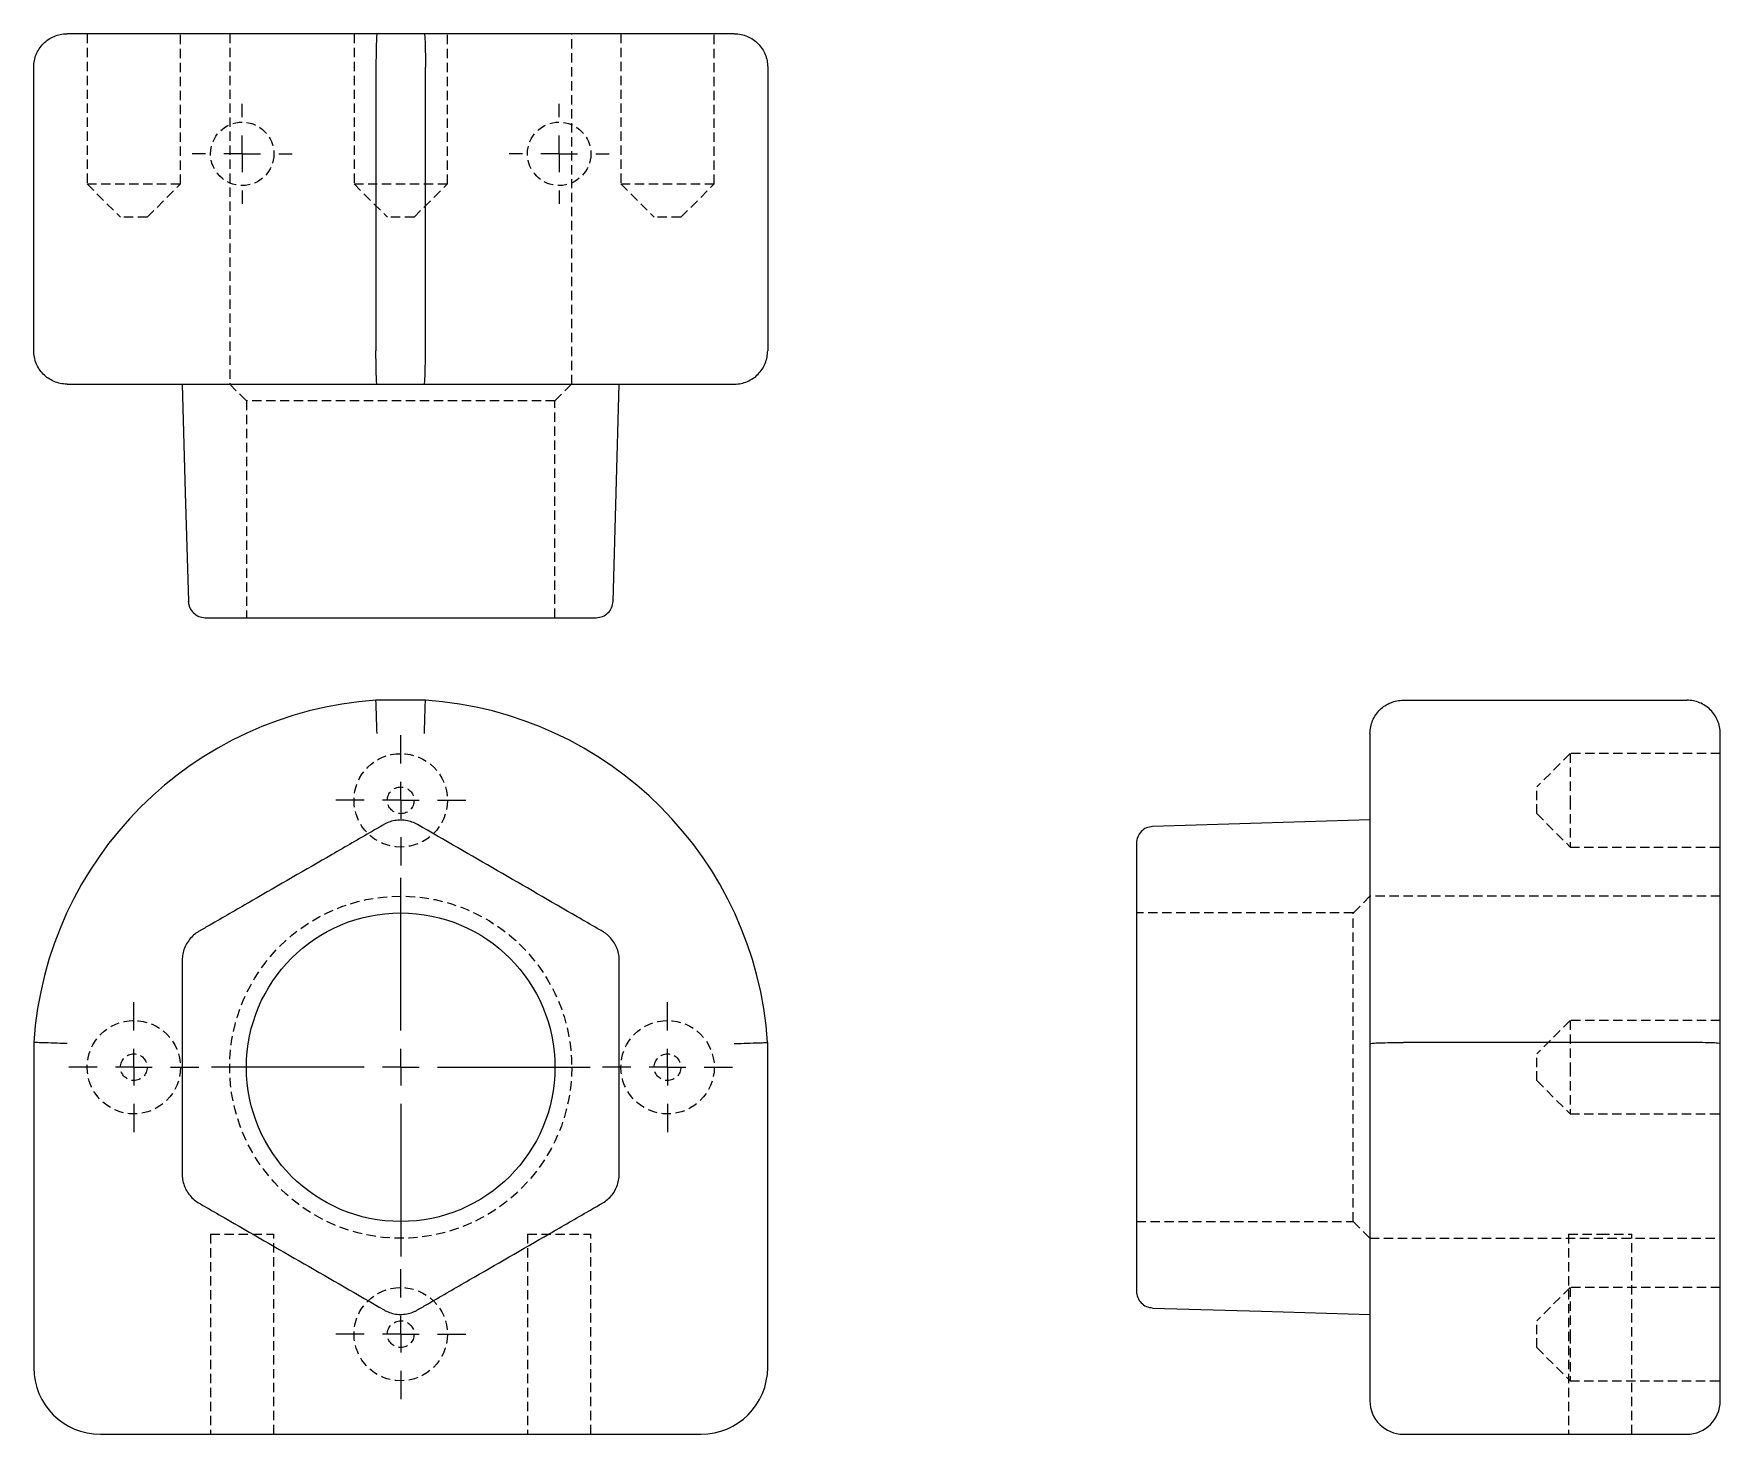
# Model space of a CAD drawing. Header units: millimetres. Extents: x 33 to 263, y 7 to 198.
import ezdxf

# ---------------------------------------------------------------- set-up
doc = ezdxf.new("R2010")
doc.units = ezdxf.units.MM
doc.linetypes.add('HIDDEN', pattern=[1.905, 1.27, -0.635])
doc.layers.add('10', color=7, linetype='Continuous')

# ---------------------------------------------------------------- blocks, each defined once
blk = doc.blocks.new('SW_CENTERMARKSYMBOL_0')
at = {"layer": '10', "color": 0}
for p, q in [((0, 5), (0, 25.8)), ((0, 0), (0, 2.5)), ((-5, 0), (-25.8, 0)), ((0, 0), (-2.5, 0)), ((0, 0), (0, -2.5)), ((0, 0), (2.5, 0)), ((5, 0), (25.8, 0)), ((0, -5), (0, -25.8))]:
    blk.add_line(p, q, dxfattribs=at)
blk = doc.blocks.new('SW_CENTERMARKSYMBOL_1')
at = {"layer": '10', "color": 0}
for p, q in [((0, 5), (0, 8.86)), ((0, 0), (0, 2.5)), ((-5, 0), (-8.86, 0)), ((0, 0), (-2.5, 0)), ((0, 0), (0, -2.5)), ((0, 0), (2.5, 0)), ((5, 0), (8.86, 0)), ((0, -5), (0, -8.86))]:
    blk.add_line(p, q, dxfattribs=at)
blk = doc.blocks.new('SW_CENTERMARKSYMBOL_2')
at = {"layer": '10', "color": 0}
for p, q in [((0, 5), (0, 8.86)), ((0, 0), (0, 2.5)), ((-5, 0), (-8.86, 0)), ((0, 0), (-2.5, 0)), ((0, 0), (0, -2.5)), ((0, 0), (2.5, 0)), ((5, 0), (8.86, 0)), ((0, -5), (0, -8.86))]:
    blk.add_line(p, q, dxfattribs=at)
blk = doc.blocks.new('SW_CENTERMARKSYMBOL_3')
at = {"layer": '10', "color": 0}
for p, q in [((0, 5), (0, 8.86)), ((0, 0), (0, 2.5)), ((-5, 0), (-8.86, 0)), ((0, 0), (-2.5, 0)), ((0, 0), (0, -2.5)), ((0, 0), (2.5, 0)), ((5, 0), (8.86, 0)), ((0, -5), (0, -8.86))]:
    blk.add_line(p, q, dxfattribs=at)
blk = doc.blocks.new('SW_CENTERMARKSYMBOL_4')
at = {"layer": '10', "color": 0}
for p, q in [((0, 5), (0, 8.86)), ((0, 0), (0, 2.5)), ((-5, 0), (-8.86, 0)), ((0, 0), (-2.5, 0)), ((0, 0), (0, -2.5)), ((0, 0), (2.5, 0)), ((5, 0), (8.86, 0)), ((0, -5), (0, -8.86))]:
    blk.add_line(p, q, dxfattribs=at)
blk = doc.blocks.new('SW_CENTERMARKSYMBOL_5')
at = {"layer": '10', "color": 0}
for p, q in [((0, 5), (0, 6.82)), ((0, 0), (0, 2.5)), ((-5, 0), (-6.82, 0)), ((0, 0), (-2.5, 0)), ((0, 0), (0, -2.5)), ((0, 0), (2.5, 0)), ((5, 0), (6.82, 0)), ((0, -5), (0, -6.82))]:
    blk.add_line(p, q, dxfattribs=at)
blk = doc.blocks.new('SW_CENTERMARKSYMBOL_6')
at = {"layer": '10', "color": 0}
for p, q in [((0, 5), (0, 6.82)), ((0, 0), (0, 2.5)), ((-5, 0), (-6.82, 0)), ((0, 0), (-2.5, 0)), ((0, 0), (0, -2.5)), ((0, 0), (2.5, 0)), ((5, 0), (6.82, 0)), ((0, -5), (0, -6.82))]:
    blk.add_line(p, q, dxfattribs=at)

msp = doc.modelspace()

# ---------------------------------------------------------------- linework, layer by layer
at = {"color": 7, "linetype": 'Continuous', "lineweight": 25}
for p, q in [((79.78, 197.79), (37.55, 197.79)), ((86.22, 197.79), (79.78, 197.79)), ((128.45, 197.79), (86.22, 197.79)), ((33, 154.61), (33, 193.24)), ((79.63, 193.24), (79.63, 154.61)), ((86.37, 154.61), (86.37, 193.24)), ((133, 193.24), (133, 154.61)), ((37.55, 150.06), (79.78, 150.06)), ((79.78, 150.06), (86.22, 150.06)), ((86.22, 150.06), (128.45, 150.06)), ((54.19, 119.94), (54.07, 120.45)), ((54.07, 120.45), (54.07, 120.45)), ((86.37, 107), (79.63, 107)), ((219.61, 107), (258.24, 107)), ((215.06, 102.45), (215.06, 60.22)), ((262.79, 60.22), (262.79, 102.45)), ((183.24, 87.52), (183.24, 26.48)), ((33, 60.37), (33, 16.09)), ((133, 16.09), (133, 60.37)), ((215.06, 60.22), (215.06, 16.09)), ((258.24, 60.37), (219.61, 60.37)), ((262.79, 16.09), (262.79, 60.22)), ((215.06, 16.09), (215.06, 11.55)), ((262.79, 11.55), (262.79, 16.09)), ((42.09, 7), (123.91, 7)), ((219.61, 7), (258.24, 7))]:
    msp.add_line(p, q, dxfattribs=at)
at = {"color": 7, "linetype": 'HIDDEN', "lineweight": 18}
for p, q in [((40.27, 197.79), (40.27, 177.33)), ((53, 177.33), (53, 197.79)), ((59.7, 197.79), (59.7, 150.06)), ((76.64, 197.79), (76.64, 177.33)), ((89.36, 177.33), (89.36, 197.79)), ((106.3, 150.06), (106.3, 197.79)), ((113, 197.79), (113, 177.33)), ((125.73, 177.33), (125.73, 197.79)), ((40.27, 177.33), (53, 177.33)), ((40.27, 177.33), (44.82, 172.79)), ((48.45, 172.79), (53, 177.33)), ((76.64, 177.33), (89.36, 177.33)), ((76.64, 177.33), (81.18, 172.79)), ((84.82, 172.79), (89.36, 177.33)), ((113, 177.33), (125.73, 177.33)), ((113, 177.33), (117.55, 172.79)), ((121.18, 172.79), (125.73, 177.33)), ((48.45, 172.79), (44.82, 172.79)), ((84.82, 172.79), (81.18, 172.79)), ((121.18, 172.79), (117.55, 172.79)), ((59.7, 150.06), (61.98, 147.79)), ((104.02, 147.79), (106.3, 150.06)), ((104.02, 147.79), (61.98, 147.79)), ((61.98, 147.79), (61.98, 118.24)), ((104.02, 118.24), (104.02, 147.79)), ((242.33, 99.73), (237.79, 95.18)), ((242.33, 99.73), (242.33, 93.36)), ((262.79, 99.73), (242.33, 99.73)), ((237.79, 93.36), (237.79, 95.18)), ((237.79, 91.55), (237.79, 93.36)), ((242.33, 93.36), (242.33, 87)), ((237.79, 91.55), (242.33, 87)), ((242.33, 87), (262.79, 87)), ((215.06, 80.3), (212.79, 78.02)), ((262.79, 80.3), (215.06, 80.3)), ((212.79, 78.02), (183.24, 78.02)), ((212.79, 35.98), (212.79, 78.02)), ((242.33, 63.36), (237.79, 58.82)), ((242.33, 63.36), (242.33, 57)), ((262.79, 63.36), (242.33, 63.36)), ((237.79, 57), (237.79, 58.82)), ((237.79, 55.18), (237.79, 57)), ((237.79, 55.18), (242.33, 50.64)), ((242.33, 57), (242.33, 50.64)), ((242.33, 50.64), (262.79, 50.64)), ((183.24, 35.98), (212.79, 35.98)), ((212.79, 35.98), (215.06, 33.7)), ((57.09, 34.27), (65.73, 34.27)), ((57.09, 34.27), (57.09, 7)), ((65.73, 7), (65.73, 34.27)), ((100.27, 34.27), (108.91, 34.27)), ((100.27, 34.27), (100.27, 7)), ((108.91, 7), (108.91, 34.27)), ((215.06, 33.7), (262.79, 33.7)), ((242.11, 34.27), (246.43, 34.27)), ((242.11, 34.27), (242.11, 7)), ((246.43, 34.27), (250.74, 34.27)), ((250.74, 7), (250.74, 34.27)), ((242.33, 27), (237.79, 22.45)), ((242.33, 27), (242.33, 20.64)), ((262.79, 27), (242.33, 27)), ((237.79, 20.64), (237.79, 22.45)), ((237.79, 18.82), (237.79, 20.64)), ((237.79, 18.82), (242.33, 14.27)), ((242.33, 20.64), (242.33, 14.27)), ((242.33, 14.27), (262.79, 14.27))]:
    msp.add_line(p, q, dxfattribs=at)
at = {"color": 7, "linetype": 'Continuous', "lineweight": 25, "flags": 128}
for points in [[(53.23, 150.06), (53.65, 135.26), (54.07, 120.48)], [(111.93, 120.45), (112.35, 135.26), (112.77, 150.06)], [(56.35, 118.24), (56.35, 118.24)], [(109.65, 118.24), (109.65, 118.24)], [(215.06, 90.68), (200.26, 90.24), (185.45, 89.8)], [(185.45, 24.2), (200.26, 23.76), (215.06, 23.32)]]:
    msp.add_lwpolyline(points, dxfattribs=at)
at = {"color": 7, "linetype": 'HIDDEN', "lineweight": 18, "flags": 128}
for points in [[(56.35, 118.24), (56.35, 118.24)], [(109.65, 118.24), (109.65, 118.24)]]:
    msp.add_lwpolyline(points, dxfattribs=at)
at = {"color": 7, "linetype": 'HIDDEN', "lineweight": 18}
for centre, radius in [((61.41, 181.43), 4.32), ((104.59, 181.43), 4.32), ((83, 93.36), 6.36), ((83, 93.36), 1.82), ((83, 57), 23.3), ((46.64, 57), 6.36), ((119.36, 57), 6.36), ((46.64, 57), 1.82), ((119.36, 57), 1.82), ((83, 20.64), 6.36), ((83, 20.64), 1.82)]:
    msp.add_circle(centre, radius, dxfattribs=at)
at = {"color": 7, "linetype": 'Continuous', "lineweight": 25}
msp.add_circle((83, 57), 21.02, dxfattribs=at)
for centre, radius, start, end in [((83, 57), 50.11, 93.8592, 176.1408), ((83, 57), 50.11, 3.8592, 86.1408), ((42.09, 16.09), 9.09, 180, 270), ((123.91, 16.09), 9.09, 270, 0), ((219.61, 11.55), 4.55, 180, 270), ((258.24, 11.55), 4.55, 270, 0)]:
    msp.add_arc(centre, radius, start, end, dxfattribs=at)
for points, knots in [([(33, 193.24), (33, 193.84), (33.12, 194.42), (33.56, 195.52), (33.89, 196.01), (34.72, 196.86), (35.22, 197.19), (36.32, 197.66), (36.91, 197.79), (37.53, 197.79), (37.54, 197.79), (37.55, 197.79)], [-0.1569945, -0.1569945, -0.1569945, -0.1569945, -0.1179498, -0.1179498, -0.0788936, -0.0788936, -0.0398143, -0.0398143, 0, 0, 0.0006317, 0.0006317, 0.0006317, 0.0006317]), ([(79.78, 197.79), (79.78, 197.79), (79.78, 197.79), (79.76, 197.79), (79.74, 197.66), (79.7, 197.19), (79.69, 196.86), (79.66, 196.01), (79.65, 195.52), (79.63, 194.42), (79.63, 193.84), (79.63, 193.24)], [-0.157622, -0.157622, -0.157622, -0.157622, -0.1569904, -0.1569904, -0.1171771, -0.1171771, -0.0780988, -0.0780988, -0.0390437, -0.0390437, 0, 0, 0, 0]), ([(86.22, 197.79), (86.22, 197.79), (86.22, 197.79), (86.24, 197.79), (86.26, 197.66), (86.3, 197.19), (86.31, 196.86), (86.34, 196.01), (86.35, 195.52), (86.37, 194.42), (86.37, 193.84), (86.37, 193.24)], [-0.0006317, -0.0006317, -0.0006317, -0.0006317, 0, 0, 0.0398143, 0.0398143, 0.0788936, 0.0788936, 0.1179498, 0.1179498, 0.1569945, 0.1569945, 0.1569945, 0.1569945]), ([(128.45, 197.79), (128.46, 197.79), (128.47, 197.79), (129.09, 197.79), (129.68, 197.66), (130.78, 197.19), (131.28, 196.86), (132.11, 196.01), (132.44, 195.52), (132.88, 194.42), (133, 193.84), (133, 193.24)], [-0.157622, -0.157622, -0.157622, -0.157622, -0.1569904, -0.1569904, -0.1171771, -0.1171771, -0.0780988, -0.0780988, -0.0390437, -0.0390437, 0, 0, 0, 0]), ([(37.55, 150.06), (37.54, 150.06), (37.53, 150.06), (36.91, 150.07), (36.32, 150.19), (35.22, 150.66), (34.72, 150.99), (33.89, 151.84), (33.56, 152.34), (33.12, 153.43), (33, 154.02), (33, 154.61)], [-0.157622, -0.157622, -0.157622, -0.157622, -0.1569904, -0.1569904, -0.1171771, -0.1171771, -0.0780988, -0.0780988, -0.0390437, -0.0390437, 0, 0, 0, 0]), ([(79.78, 150.06), (79.78, 150.06), (79.78, 150.06), (79.76, 150.07), (79.74, 150.19), (79.7, 150.66), (79.69, 150.99), (79.66, 151.84), (79.65, 152.34), (79.63, 153.43), (79.63, 154.02), (79.63, 154.61)], [-0.0006317, -0.0006317, -0.0006317, -0.0006317, 0, 0, 0.0398143, 0.0398143, 0.0788936, 0.0788936, 0.1179498, 0.1179498, 0.1569945, 0.1569945, 0.1569945, 0.1569945]), ([(86.22, 150.06), (86.22, 150.06), (86.22, 150.06), (86.24, 150.07), (86.26, 150.19), (86.3, 150.66), (86.31, 150.99), (86.34, 151.84), (86.35, 152.34), (86.37, 153.43), (86.37, 154.02), (86.37, 154.61)], [-0.157622, -0.157622, -0.157622, -0.157622, -0.1569904, -0.1569904, -0.1171771, -0.1171771, -0.0780988, -0.0780988, -0.0390437, -0.0390437, 0, 0, 0, 0]), ([(128.45, 150.06), (128.46, 150.06), (128.47, 150.06), (129.09, 150.07), (129.68, 150.19), (130.78, 150.66), (131.28, 150.99), (132.11, 151.84), (132.44, 152.34), (132.88, 153.43), (133, 154.02), (133, 154.61)], [-0.0006317, -0.0006317, -0.0006317, -0.0006317, 0, 0, 0.0398143, 0.0398143, 0.0788936, 0.0788936, 0.1179498, 0.1179498, 0.1569945, 0.1569945, 0.1569945, 0.1569945]), ([(54.07, 120.45), (54.12, 120.16), (54.2, 119.58), (54.73, 118.85), (55.47, 118.35), (56.05, 118.28), (56.35, 118.24)], [0, 0, 0, 0, 0.249059, 0.498426, 0.748723, 1, 1, 1, 1]), ([(109.65, 118.24), (109.95, 118.28), (110.53, 118.35), (111.27, 118.85), (111.8, 119.58), (111.88, 120.16), (111.93, 120.45)], [0, 0, 0, 0, 0.251196, 0.501417, 0.750816, 1, 1, 1, 1]), ([(56.35, 118.24), (56.35, 118.24), (56.34, 118.24), (56.35, 118.24), (56.39, 118.24), (56.48, 118.24), (56.64, 118.24), (56.8, 118.24), (56.99, 118.24), (57.13, 118.24), (57.2, 118.24), (57.84, 118.24), (59.55, 118.24), (61.26, 118.24), (64.67, 118.24), (66.95, 118.24), (71.5, 118.24), (74.91, 118.24), (78.9, 118.24), (80.89, 118.24), (81.75, 118.24), (82.1, 118.24), (82.18, 118.24), (82.32, 118.24), (82.55, 118.24), (82.8, 118.24), (83.13, 118.24), (83.29, 118.24), (83.53, 118.24), (83.61, 118.24), (83.76, 118.24), (83.83, 118.24), (84.19, 118.24), (85.04, 118.24), (87.03, 118.24), (91.02, 118.24), (94.43, 118.24), (98.98, 118.24), (101.26, 118.24), (104.68, 118.24), (105.82, 118.24), (107.52, 118.24), (108.09, 118.24), (108.73, 118.24), (108.81, 118.24), (108.95, 118.24), (109.02, 118.24), (109.21, 118.24), (109.31, 118.24), (109.49, 118.24), (109.59, 118.24), (109.64, 118.24), (109.65, 118.24), (109.65, 118.24), (109.65, 118.24)], [0, 0, 0, 0, 0.003906, 0.003906, 0.007812, 0.015625, 0.015625, 0.023438, 0.027344, 0.027344, 0.03125, 0.03125, 0.0625, 0.125, 0.125, 0.25, 0.25, 0.375, 0.4375, 0.46875, 0.484375, 0.484375, 0.488281, 0.488281, 0.492188, 0.5, 0.5, 0.507812, 0.507812, 0.511719, 0.511719, 0.515625, 0.515625, 0.53125, 0.5625, 0.625, 0.75, 0.75, 0.875, 0.875, 0.9375, 0.9375, 0.96875, 0.96875, 0.972656, 0.972656, 0.976562, 0.976562, 0.984375, 0.984375, 0.992187, 0.996094, 0.996094, 1, 1, 1, 1]), ([(79.78, 102.45), (79.78, 102.46), (79.78, 102.47), (79.76, 103.09), (79.74, 103.68), (79.7, 104.78), (79.69, 105.28), (79.66, 106.11), (79.65, 106.44), (79.63, 106.88), (79.63, 107), (79.63, 107)], [-0.0006317, -0.0006317, -0.0006317, -0.0006317, 0, 0, 0.0398143, 0.0398143, 0.0788936, 0.0788936, 0.1179498, 0.1179498, 0.1569945, 0.1569945, 0.1569945, 0.1569945]), ([(86.22, 102.45), (86.22, 102.46), (86.22, 102.47), (86.24, 103.09), (86.26, 103.68), (86.3, 104.78), (86.31, 105.28), (86.34, 106.11), (86.35, 106.44), (86.37, 106.88), (86.37, 107), (86.37, 107)], [-0.157622, -0.157622, -0.157622, -0.157622, -0.1569904, -0.1569904, -0.1171771, -0.1171771, -0.0780988, -0.0780988, -0.0390437, -0.0390437, 0, 0, 0, 0]), ([(215.06, 102.45), (215.06, 102.46), (215.06, 102.47), (215.07, 103.09), (215.19, 103.68), (215.66, 104.78), (215.99, 105.28), (216.84, 106.11), (217.34, 106.44), (218.43, 106.88), (219.02, 107), (219.61, 107)], [-0.157622, -0.157622, -0.157622, -0.157622, -0.1569904, -0.1569904, -0.1171771, -0.1171771, -0.0780988, -0.0780988, -0.0390437, -0.0390437, 0, 0, 0, 0]), ([(262.79, 102.45), (262.79, 102.46), (262.79, 102.47), (262.79, 103.09), (262.66, 103.68), (262.19, 104.78), (261.86, 105.28), (261.01, 106.11), (260.52, 106.44), (259.42, 106.88), (258.84, 107), (258.24, 107)], [-0.0006317, -0.0006317, -0.0006317, -0.0006317, 0, 0, 0.0398143, 0.0398143, 0.0788936, 0.0788936, 0.1179498, 0.1179498, 0.1569945, 0.1569945, 0.1569945, 0.1569945]), ([(80.73, 23.93), (73.46, 28.13), (66.2, 32.32), (58.03, 37.04), (56.89, 37.69), (55.76, 38.35), (55.31, 38.61), (55.08, 38.76), (54.44, 39.3), (54.05, 39.76), (53.5, 40.79), (53.32, 41.35), (53.24, 42.04), (53.23, 42.17), (53.23, 42.44), (53.23, 42.57), (53.23, 42.96), (53.23, 44.27), (53.23, 45.58), (53.23, 50.82), (53.23, 55.02), (53.23, 61.31), (53.23, 63.4), (53.23, 66.55), (53.23, 67.6), (53.23, 69.17), (53.23, 69.95), (53.23, 70.87), (53.23, 71.26), (53.23, 71.53), (53.23, 71.66), (53.26, 72.33), (53.39, 72.9), (53.87, 73.96), (54.22, 74.45), (54.83, 75.04), (55.05, 75.22), (55.39, 75.44), (55.5, 75.5), (55.73, 75.63), (56.29, 75.96), (58.68, 77.34), (60.95, 78.65), (66.39, 81.79), (70.03, 83.89), (75.47, 87.03), (77.29, 88.08), (79.56, 89.39), (80.01, 89.65), (80.58, 89.98), (80.69, 90.05), (80.92, 90.18), (81.29, 90.36), (81.96, 90.58), (82.54, 90.66), (83.12, 90.68), (83.42, 90.67), (83.99, 90.57), (84.27, 90.5), (84.8, 90.31), (85.05, 90.2), (88.91, 87.97), (92.54, 85.87), (99.8, 81.68), (103.43, 79.58), (107.97, 76.96), (108.88, 76.44), (110.01, 75.78), (110.24, 75.65), (110.58, 75.46), (110.69, 75.39), (110.92, 75.23), (111.03, 75.15), (111.56, 74.7), (111.95, 74.24), (112.5, 73.22), (112.68, 72.65), (112.76, 71.96), (112.77, 71.83), (112.77, 71.56), (112.77, 71.43), (112.77, 71.04), (112.77, 69.73), (112.77, 68.42), (112.77, 63.18), (112.77, 58.98), (112.77, 52.69), (112.77, 50.6), (112.77, 47.45), (112.77, 46.4), (112.77, 44.83), (112.77, 44.05), (112.77, 43.13), (112.77, 42.74), (112.78, 42.47), (112.78, 42.34), (112.74, 41.67), (112.61, 41.1), (112.25, 40.3), (112.11, 40.05), (111.77, 39.57), (111.58, 39.35), (111.17, 38.96), (110.95, 38.79), (110.61, 38.56), (110.5, 38.5), (110.27, 38.37), (109.71, 38.04), (107.32, 36.66), (105.05, 35.35), (99.61, 32.21), (95.97, 30.11), (90.53, 26.97), (88.71, 25.92), (86.44, 24.61), (85.99, 24.35), (85.42, 24.02), (85.31, 23.95), (85.08, 23.82), (84.95, 23.76), (84.58, 23.6), (84.31, 23.51), (83.75, 23.38), (83.46, 23.34), (82.87, 23.32), (82.58, 23.33), (82.01, 23.43), (81.73, 23.5), (81.2, 23.69), (80.95, 23.8), (80.73, 23.93)], [0, 0, 0, 0, 0.125, 0.125, 0.140625, 0.144531, 0.144531, 0.148438, 0.148438, 0.15625, 0.15625, 0.164063, 0.164063, 0.166016, 0.166016, 0.167969, 0.167969, 0.171875, 0.1875, 0.1875, 0.25, 0.25, 0.28125, 0.28125, 0.296875, 0.296875, 0.304688, 0.308594, 0.310547, 0.310547, 0.3125, 0.3125, 0.320313, 0.320313, 0.328125, 0.328125, 0.332031, 0.332031, 0.333984, 0.333984, 0.335938, 0.34375, 0.375, 0.375, 0.4375, 0.4375, 0.46875, 0.46875, 0.476563, 0.476563, 0.478516, 0.478516, 0.480469, 0.484375, 0.488281, 0.488281, 0.492188, 0.492188, 0.496094, 0.496094, 0.5, 0.5, 0.5625, 0.5625, 0.625, 0.625, 0.640625, 0.640625, 0.644531, 0.644531, 0.646484, 0.646484, 0.648438, 0.648438, 0.65625, 0.65625, 0.664063, 0.664063, 0.666016, 0.666016, 0.667969, 0.667969, 0.671875, 0.6875, 0.6875, 0.75, 0.75, 0.78125, 0.78125, 0.796875, 0.796875, 0.804688, 0.808594, 0.810547, 0.810547, 0.8125, 0.8125, 0.820313, 0.820313, 0.824219, 0.824219, 0.828125, 0.828125, 0.832031, 0.832031, 0.833984, 0.833984, 0.835938, 0.84375, 0.875, 0.875, 0.9375, 0.9375, 0.96875, 0.96875, 0.976563, 0.976563, 0.978516, 0.978516, 0.980469, 0.980469, 0.984375, 0.984375, 0.988281, 0.988281, 0.992188, 0.992188, 0.996094, 0.996094, 1, 1, 1, 1]), ([(185.45, 89.8), (185.16, 89.75), (184.58, 89.67), (183.85, 89.14), (183.35, 88.4), (183.28, 87.82), (183.24, 87.52)], [0, 0, 0, 0, 0.250199, 0.500035, 0.749861, 1, 1, 1, 1]), ([(37.55, 60.22), (37.54, 60.22), (37.53, 60.22), (36.91, 60.24), (36.32, 60.26), (35.22, 60.3), (34.72, 60.31), (33.89, 60.34), (33.56, 60.35), (33.12, 60.37), (33, 60.37), (33, 60.37)], [-0.157622, -0.157622, -0.157622, -0.157622, -0.1569904, -0.1569904, -0.1171771, -0.1171771, -0.0780988, -0.0780988, -0.0390437, -0.0390437, 0, 0, 0, 0]), ([(128.45, 60.22), (128.46, 60.22), (128.47, 60.22), (129.09, 60.24), (129.68, 60.26), (130.78, 60.3), (131.28, 60.31), (132.11, 60.34), (132.44, 60.35), (132.88, 60.37), (133, 60.37), (133, 60.37)], [-0.0006317, -0.0006317, -0.0006317, -0.0006317, 0, 0, 0.0398143, 0.0398143, 0.0788936, 0.0788936, 0.1179498, 0.1179498, 0.1569945, 0.1569945, 0.1569945, 0.1569945]), ([(215.06, 60.22), (215.06, 60.22), (215.06, 60.22), (215.07, 60.24), (215.19, 60.26), (215.66, 60.3), (215.99, 60.31), (216.84, 60.34), (217.34, 60.35), (218.43, 60.37), (219.02, 60.37), (219.61, 60.37)], [-0.0006317, -0.0006317, -0.0006317, -0.0006317, 0, 0, 0.0398143, 0.0398143, 0.0788936, 0.0788936, 0.1179498, 0.1179498, 0.1569945, 0.1569945, 0.1569945, 0.1569945]), ([(262.79, 60.22), (262.79, 60.22), (262.79, 60.22), (262.79, 60.24), (262.66, 60.26), (262.19, 60.3), (261.86, 60.31), (261.01, 60.34), (260.52, 60.35), (259.42, 60.37), (258.84, 60.37), (258.24, 60.37)], [-0.157622, -0.157622, -0.157622, -0.157622, -0.1569904, -0.1569904, -0.1171771, -0.1171771, -0.0780988, -0.0780988, -0.0390437, -0.0390437, 0, 0, 0, 0]), ([(183.24, 26.48), (183.28, 26.19), (183.35, 25.61), (183.85, 24.86), (184.58, 24.34), (185.16, 24.26), (185.45, 24.21)], [0, 0, 0, 0, 0.250111, 0.499748, 0.749588, 1, 1, 1, 1])]:
    msp.add_open_spline(points, degree=3, knots=knots, dxfattribs=at)

# ---------------------------------------------------------------- block references
at = {"layer": '10'}
for name, p in [('SW_CENTERMARKSYMBOL_5', (61.41, 181.43)), ('SW_CENTERMARKSYMBOL_6', (104.59, 181.43)), ('SW_CENTERMARKSYMBOL_3', (83, 93.36)), ('SW_CENTERMARKSYMBOL_0', (83, 57)), ('SW_CENTERMARKSYMBOL_4', (46.64, 57)), ('SW_CENTERMARKSYMBOL_2', (119.36, 57)), ('SW_CENTERMARKSYMBOL_1', (83, 20.64))]:
    msp.add_blockref(name, p, dxfattribs=at)

doc.saveas('drawing.dxf')
